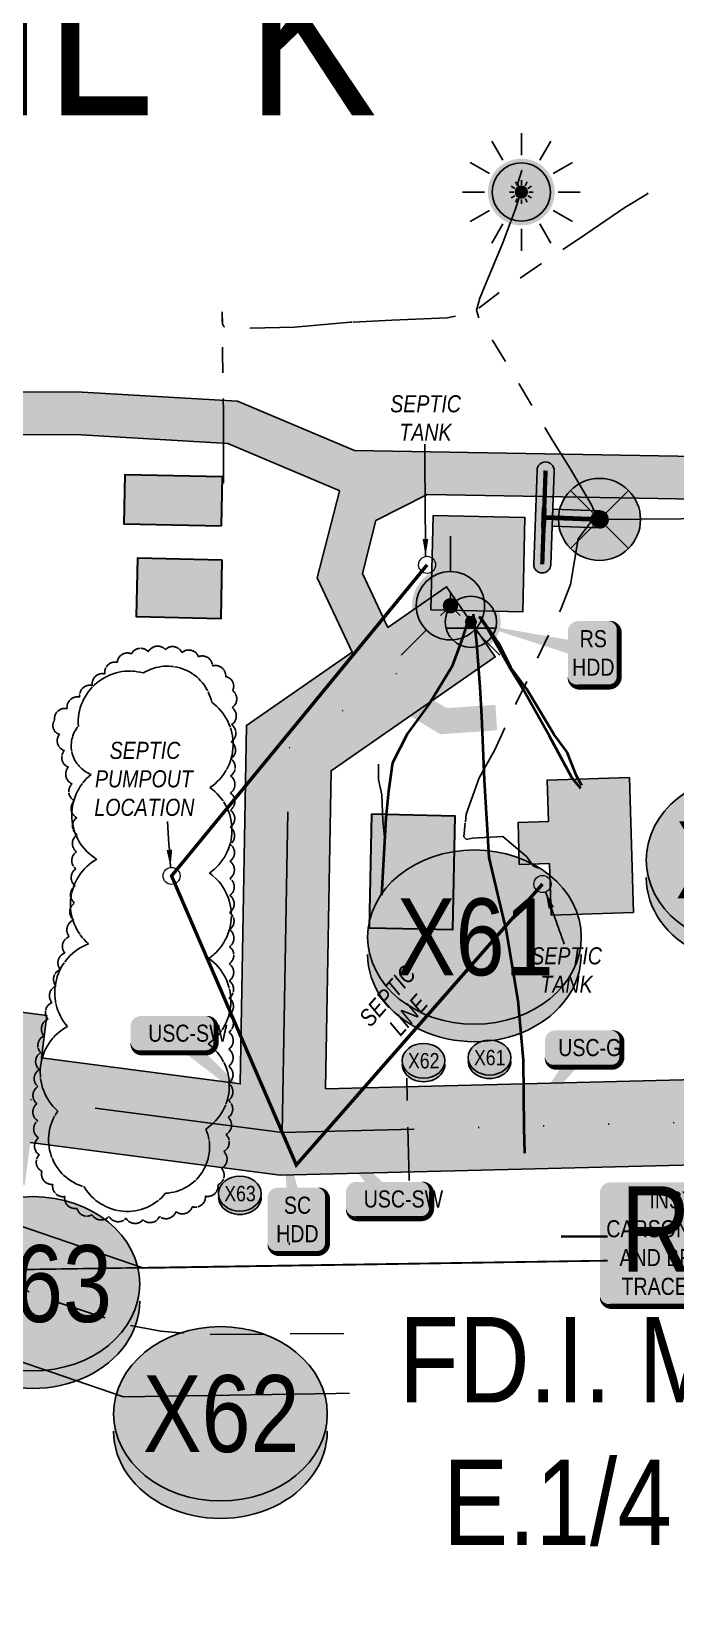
# Model space of a CAD drawing. Extents: x 88833 to 97610, y 5963373 to 5974710.
# Drawn here: x 93841.7 to 93916.9, y 5967470.9 to 5967656.4 of the extents above; entities that cross this region are included whole.
import ezdxf
from ezdxf.enums import TextEntityAlignment as Align

# ---------------------------------------------------------------- set-up
doc = ezdxf.new("R2010")
doc.units = 0
doc.header["$LTSCALE"] = 5
for name, pattern in [('0', [1, 1, 0]), ('COOP2', [10, 5, -1, 0, -1, 0, -1, 0, -1, 0, -1]), ('DASHDOT', [25.4, 12.7, -6.35, 0, -6.35]), ('foc-QUARTERLINE', [33, 25, -3, 2, -3]), ('foc-TIELINE', [1.875, 1.25, -0.625]), ('POWERLINE5', [7.8, 2.4, -0.6, 0.6, -0.6, 0.6, -0.6, 2.4]), ('UG_PIPE', [1.875, 1.25, -0.625])]:
    doc.linetypes.add(name, pattern=pattern)
for name, color, linetype in [('35', 37, 'Continuous'), ('AS-PIPE-UG', 44, 'UG_PIPE'), ('AS-POWER', 104, 'foc-POWER'), ('AS-POWER-EXISTING', 72, 'POWERLINE5'), ('AS-POWER-EXISTING-PP', 72, 'Continuous'), ('AS-POWER-EXISTING-PP-1000', 72, 'Continuous'), ('AS-RESIDENCE', 14, 'Continuous'), ('AS-ROADS', 254, 'Continuous'), ('AS-SYMBOL', 7, 'Continuous'), ('AS-SYMBOL-1000', 7, 'Continuous'), ('DETAIL-T', 7, 'Continuous'), ('F-RW', 190, 'Continuous'), ('L-MON', 1, 'Continuous'), ('L-QSEC', 8, 'foc-QUARTERLINE'), ('L-TITLEDB', 4, 'Continuous'), ('P-APEX RECON PAY ITEMS-1000', 240, 'Continuous'), ('P-APEX RECON-10m BUFFER', 51, 'COOP2'), ('P-APEX RECON-URBAN', 30, 'COOP2'), ('P-APEX RECON-WORK AREA', 104, 'Continuous'), ('P-BUFFER-PURPLE', 187, 'foc-TIELINE'), ('P-CROSSINGS', 250, 'Continuous'), ('P-CROSSINGS-1000', 250, 'Continuous'), ('T-BUSH', 110, '0'), ('T-BUSH-1000', 110, '0')]:
    doc.layers.add(name, color=color, linetype=linetype)
for name, color, linetype, lineweight in [('AS-GENERAL', 48, 'Continuous', 18), ('AS-RECON EXISTING', 151, 'DASHDOT', 40), ('T-TEXT-1000', 48, 'Continuous', 18)]:
    doc.layers.add(name, color=color, linetype=linetype, lineweight=lineweight)
doc.layers.add('AS-STRUCTURE', color=7, linetype='Continuous', lineweight=30, true_color=0x595959)
doc.layers.add('AS-STRUCTURE-H', color=7, linetype='Continuous', true_color=0xa8a8a8)
doc.layers.add('P-APEX RECON-TO BE DRILLED-H', color=7, linetype='Continuous', true_color=0xffafe1)
doc.styles.add('1.8', font='ARIALN.TTF', dxfattribs={"height": 2})
doc.styles.add('100L', font='ARIALN.TTF', dxfattribs={"height": 10})
doc.styles.add('175L', font='ARIALN.TTF', dxfattribs={"height": 2})
doc.styles.add('80', font='ARIALN.TTF', dxfattribs={"height": 10})
doc.styles.add('Crossing', font='ARIALN.TTF', dxfattribs={"height": 10})
doc.styles.add('foc-LtypeFont', font='ARIALN.TTF', dxfattribs={"height": 7.35})
doc.linetypes.add('foc-POWER', pattern='A,6,-1,["P",foc-LtypeFont,S=0.2,R=0,X=-0.625,Y=-0.75],-1.24,4', length=12.24)
doc.dimstyles.new('Compass 1 000', dxfattribs={"dimtxt": 1.8, "dimasz": 2, "dimexe": 0.2, "dimexo": 0.0625, "dimgap": 0.5, "dimtad": 0, "dimtih": 1, "dimtoh": 1, "dimzin": 0, "dimdsep": 46, "dimtxsty": '1.8', "dimcen": 0.1, "dimse1": 1, "dimse2": 1, "dimclrd": 256, "dimclrt": 256, "dimaunit": 1, "dimadec": 4, "dimazin": 0, "dimtfac": 0.06, "dimtofl": 0, "dimtmove": 0, "dimatfit": 0, "dimfxl": 0.2, "dimtolj": 1, "dimtzin": 0, "dimlwd": -1, "dimarcsym": 0})

# ---------------------------------------------------------------- blocks, each defined once
blk = doc.blocks.new('lightpole')
h = blk.add_hatch(color=255)
h.dxf.hatch_style = 1
h.paths.add_polyline_path([(-0.782, 0, 1), (0.782, 0, 1)])
h.paths.add_polyline_path([(0.682, 0, -1), (-0.682, 0, -1)], flags=16)
h = blk.add_hatch(color=13)
h.dxf.hatch_style = 1
edge = h.paths.add_edge_path()
edge.add_arc((0, 0), 0.682, 0, 360)
at = {"color": 13}
for p, q in [((-0.431, 0.746), (-0.689, 1.194)), ((0, 0.862), (0, 1.379)), ((0.431, 0.746), (0.689, 1.194)), ((-0.746, 0.431), (-1.194, 0.689)), ((0.746, 0.431), (1.194, 0.689)), ((-0.862, 0), (-1.379, 0)), ((0.862, 0), (1.379, 0)), ((-0.746, -0.431), (-1.194, -0.689)), ((0.746, -0.431), (1.194, -0.689)), ((-0.431, -0.746), (-0.689, -1.194)), ((0, -0.862), (0, -1.379)), ((0.431, -0.746), (0.689, -1.194))]:
    blk.add_line(p, q, dxfattribs=at)
blk.add_circle((0, 0), 0.682, dxfattribs=at)
blk = doc.blocks.new('POWERPOLE')
h = blk.add_hatch(color=255)
edge = h.paths.add_edge_path()
edge.add_arc((0, 0), 0.96, 0, 360)
at = {"linetype": 'Continuous'}
for p, q in [((0.679, -0.679), (-0.679, 0.679)), ((-0.679, -0.679), (0.679, 0.679))]:
    blk.add_line(p, q, dxfattribs=at)
blk.add_circle((0, 0), 0.96, dxfattribs=at)
blk = doc.blocks.new('*U783')
h = blk.add_hatch(color=255)
h.dxf.hatch_style = 1
edge = h.paths.add_edge_path()
edge.add_arc((0.039, 1.099), 0.2, -2.0265, 177.9735, ccw=False)
edge.add_line((0.239, 1.092), (0.193, -0.207))
edge.add_line((0.193, -0.207), (0.161, -1.106))
edge.add_arc((-0.039, -1.099), 0.2, 177.9735, 357.9735, ccw=False)
edge.add_line((-0.239, -1.092), (-0.161, 1.106))
h = blk.add_hatch(color=255)
h.dxf.hatch_style = 1
edge = h.paths.add_edge_path()
edge.add_arc((1.301, -0.046), 0.2, -92.0265, 87.9735, ccw=False)
edge.add_line((1.294, -0.246), (0.193, -0.207))
edge.add_line((0.193, -0.207), (0.207, 0.193))
edge.add_line((0.207, 0.193), (1.308, 0.154))
at = {"color": 255}
blk.add_lwpolyline([(-0.161, 1.106, -1), (0.239, 1.092), (0.193, -0.207), (0.161, -1.106, -1), (-0.239, -1.092)], format="xyb", close=True, dxfattribs=at)
at = {"color": 72, "const_width": 0.1, "flags": 128}
for points in [[(0.039, 1.099), (-0.039, -1.099)], [(1.301, -0.046), (0, 0)]]:
    blk.add_lwpolyline(points, dxfattribs=at)
at = {"color": 255, "flags": 128}
blk.add_lwpolyline([(1.308, 0.154, -1), (1.294, -0.246), (0.193, -0.207), (0.207, 0.193)], format="xyb", close=True, dxfattribs=at)
blk = doc.blocks.new('WAT')
h = blk.add_hatch(color=255)
h.dxf.hatch_style = 1
edge = h.paths.add_edge_path()
edge.add_arc((0, 0), 0.9, 0, 360)
at = {"color": 170}
for p, q in [((0, 0.816), (0, 1.633)), ((-0.577, -0.577), (-1.155, -1.155)), ((0.577, -0.577), (1.155, -1.155))]:
    blk.add_line(p, q, dxfattribs=at)
blk.add_circle((0, 0), 0.8, dxfattribs=at)
blk = doc.blocks.new('*U786')
h = blk.add_hatch(color=255)
h.dxf.hatch_style = 1
edge = h.paths.add_edge_path()
edge.add_arc((0.04, 1.1), 0.2, -2.0265, 177.9735, ccw=False)
edge.add_line((0.24, 1.09), (0.19, -0.21))
edge.add_line((0.19, -0.21), (0.16, -1.11))
edge.add_arc((-0.04, -1.1), 0.2, 177.9735, 357.9735, ccw=False)
edge.add_line((-0.24, -1.09), (-0.16, 1.11))
h = blk.add_hatch(color=255)
h.dxf.hatch_style = 1
edge = h.paths.add_edge_path()
edge.add_arc((6.51, -0.23), 0.2, -92.0265, 87.9735, ccw=False)
edge.add_line((6.5, -0.43), (0.19, -0.21))
edge.add_line((0.19, -0.21), (0.21, 0.19))
edge.add_line((0.21, 0.19), (6.51, -0.03))
at = {"color": 255}
blk.add_lwpolyline([(-0.16, 1.11, -1), (0.24, 1.09), (0.19, -0.21), (0.16, -1.11, -1), (-0.24, -1.09)], format="xyb", close=True, dxfattribs=at)
at = {"color": 72, "const_width": 0.1, "flags": 128}
for points in [[(0.04, 1.1), (-0.04, -1.1)], [(6.51, -0.23), (0, 0)]]:
    blk.add_lwpolyline(points, dxfattribs=at)
at = {"color": 255, "flags": 128}
blk.add_lwpolyline([(6.51, -0.03, -1), (6.5, -0.43), (0.19, -0.21), (0.21, 0.19)], format="xyb", close=True, dxfattribs=at)
blk = doc.blocks.new('*U792')
at = {"true_color": 0xffffa8}
h = blk.add_hatch(color=51, dxfattribs=at)
edge = h.paths.add_edge_path()
edge.add_line((-16.5, -11.5), (16.5, -11.5))
edge.add_arc((16.5, -5.5), 6, 270, 360)
edge.add_line((22.5, -5.5), (22.5, 4))
edge.add_arc((16.5, 4), 6, 0, 90)
edge.add_line((16.5, 10), (-16.5, 10))
edge.add_arc((-16.5, 4), 6, 90, 180)
edge.add_line((-22.5, 4), (-22.5, -5.5))
edge.add_arc((-16.5, -5.5), 6, 180, 270)
at = {"color": 240, "flags": 128}
blk.add_lwpolyline([(-16.5, -11.5, 3, 3, 0), (16.5, -11.5, 3, 3, 0.414214), (22.5, -5.5, 3, 3, 0), (22.5, 4, 3, 0, 0.414214), (16.5, 10, 0, 0, 0), (-16.5, 10, 0, 0, 0.414214), (-22.5, 4, 0, 0, 0), (-22.5, -5.5, 0, 3, 0.414214)], format="xyseb", close=True, dxfattribs=at)
for points in [[(-34.82, -46, 0, 10, 0), (0, 0, 5, 5, 0)], [(-1, -11.44, 0, 10, 0), (0, 0, 5, 5, 0)]]:
    blk.add_lwpolyline(points, format="xyseb", dxfattribs=at)
at = {"color": 4, "style": '80'}
blk.add_attdef('OTHER_001', (-14.7, -5), '', height=10, dxfattribs=at)
blk = doc.blocks.new('*U793')
at = {"true_color": 0xffffa8}
h = blk.add_hatch(color=51, dxfattribs=at)
edge = h.paths.add_edge_path()
edge.add_line((-19, -11.5), (19, -11.5))
edge.add_arc((19, -5.5), 6, 270, 360)
edge.add_line((25, -5.5), (25, 4))
edge.add_arc((19, 4), 6, 0, 90)
edge.add_line((19, 10), (-19, 10))
edge.add_arc((-19, 4), 6, 90, 180)
edge.add_line((-25, 4), (-25, -5.5))
edge.add_arc((-19, -5.5), 6, 180, 270)
at = {"color": 240, "flags": 128}
for points in [[(-36.9, 39.64, 0, 10, 0), (0, 0, 5, 5, 0)], [(-1, -11.44, 0, 10, 0), (0, 0, 5, 5, 0)]]:
    blk.add_lwpolyline(points, format="xyseb", dxfattribs=at)
blk.add_lwpolyline([(-19, -11.5, 3, 3, 0), (19, -11.5, 3, 3, 0.414214), (25, -5.5, 3, 3, 0), (25, 4, 3, 0, 0.414214), (19, 10, 0, 0, 0), (-19, 10, 0, 0, 0.414214), (-25, 4, 0, 0, 0), (-25, -5.5, 0, 3, 0.414214)], format="xyseb", close=True, dxfattribs=at)
at = {"color": 4, "style": '80'}
blk.add_attdef('OTHER_001', (-14.7, -5), '', height=10, dxfattribs=at)
blk = doc.blocks.new('*U794')
at = {"true_color": 0xffffa8}
h = blk.add_hatch(color=51, dxfattribs=at)
edge = h.paths.add_edge_path()
edge.add_line((-19, -11.5), (19, -11.5))
edge.add_arc((19, -5.5), 6, 270, 360)
edge.add_line((25, -5.5), (25, 4))
edge.add_arc((19, 4), 6, 0, 90)
edge.add_line((19, 10), (-19, 10))
edge.add_arc((-19, 4), 6, 90, 180)
edge.add_line((-25, 4), (-25, -5.5))
edge.add_arc((-19, -5.5), 6, 180, 270)
at = {"color": 240, "flags": 128}
blk.add_lwpolyline([(-19, -11.5, 3, 3, 0), (19, -11.5, 3, 3, 0.414214), (25, -5.5, 3, 3, 0), (25, 4, 3, 0, 0.414214), (19, 10, 0, 0, 0), (-19, 10, 0, 0, 0.414214), (-25, 4, 0, 0, 0), (-25, -5.5, 0, 3, 0.414214)], format="xyseb", close=True, dxfattribs=at)
for points in [[(-1, -11.44, 0, 10, 0), (0, 0, 5, 5, 0)], [(61.48, -53.59, 0, 10, 0), (0, 0, 5, 5, 0)]]:
    blk.add_lwpolyline(points, format="xyseb", dxfattribs=at)
at = {"color": 4, "style": '80'}
blk.add_attdef('OTHER_001', (-14.7, -5), '', height=10, dxfattribs=at)
blk = doc.blocks.new('*U1194')
at = {"true_color": 0xffffa8}
h = blk.add_hatch(color=51, dxfattribs=at)
edge = h.paths.add_edge_path()
edge.add_line((-11.5, -20), (11.5, -20))
edge.add_arc((11.5, -14), 6, 270, 360)
edge.add_line((17.5, -14), (17.5, 12.5))
edge.add_arc((11.5, 12.5), 6, 0, 90)
edge.add_line((11.5, 18.5), (-11.5, 18.5))
edge.add_arc((-11.5, 12.5), 6, 90, 180)
edge.add_line((-17.5, 12.5), (-17.5, -14))
edge.add_arc((-11.5, -14), 6, 180, 270)
at = {"color": 240, "flags": 128}
for points in [[(-9.03, 50.86, 0, 10, 0), (0, 0, 5, 5, 0)], [(-1, -11.44, 0, 10, 0), (0, 0, 5, 5, 0)]]:
    blk.add_lwpolyline(points, format="xyseb", dxfattribs=at)
blk.add_lwpolyline([(-11.5, -20, 3, 3, 0), (11.5, -20, 3, 3, 0.414214), (17.5, -14, 3, 3, 0), (17.5, 12.5, 3, 0, 0.414214), (11.5, 18.5, 0, 0, 0), (-11.5, 18.5, 0, 0, 0.414214), (-17.5, 12.5, 0, 0, 0), (-17.5, -14, 0, 3, 0.414214)], format="xyseb", close=True, dxfattribs=at)
at = {"color": 4, "style": '80'}
blk.add_attdef('OTHER_001', (-14.7, -5), '', height=10, dxfattribs=at)
blk = doc.blocks.new('RISER')
h = blk.add_hatch(color=255)
h.dxf.hatch_style = 1
edge = h.paths.add_edge_path()
edge.add_arc((0, 0), 0.7, 0, 360)
blk.add_hatch(color=13).paths.add_polyline_path([(0.581, -0.15), (-0.581, -0.15, 0.774597)])
at = {"color": 13}
blk.add_line((-0.581, -0.15), (0.581, -0.15), dxfattribs=at)
blk.add_circle((0, 0), 0.6, dxfattribs=at)
blk = doc.blocks.new('*U807')
at = {"true_color": 0xffffa8}
h = blk.add_hatch(color=51, dxfattribs=at)
edge = h.paths.add_edge_path()
edge.add_line((-9, -20), (9, -20))
edge.add_arc((9, -14), 6, 270, 360)
edge.add_line((15, -14), (15, 12.5))
edge.add_arc((9, 12.5), 6, 0, 90)
edge.add_line((9, 18.5), (-9, 18.5))
edge.add_arc((-9, 12.5), 6, 90, 180)
edge.add_line((-15, 12.5), (-15, -14))
edge.add_arc((-9, -14), 6, 180, 270)
at = {"color": 240, "flags": 128}
for points in [[(-68.97, 17, 0, 10, 0), (0, 0, 5, 5, 0)], [(-1, -11.44, 0, 10, 0), (0, 0, 5, 5, 0)]]:
    blk.add_lwpolyline(points, format="xyseb", dxfattribs=at)
blk.add_lwpolyline([(-9, -20, 3, 3, 0), (9, -20, 3, 3, 0.414214), (15, -14, 3, 3, 0), (15, 12.5, 3, 0, 0.414214), (9, 18.5, 0, 0, 0), (-9, 18.5, 0, 0, 0.414214), (-15, 12.5, 0, 0, 0), (-15, -14, 0, 3, 0.414214)], format="xyseb", close=True, dxfattribs=at)
at = {"color": 4, "style": '80'}
blk.add_attdef('OTHER_001', (-14.7, -5), '', height=10, dxfattribs=at)
blk = doc.blocks.new('xing2')
h = blk.add_hatch(color=50)
h.dxf.hatch_style = 1
edge = h.paths.add_edge_path()
edge.add_ellipse((0, 0), major_axis=(-12.5, 0), ratio=0.816297, start_angle=0, end_angle=360)
h = blk.add_hatch(color=250)
h.dxf.hatch_style = 1
edge = h.paths.add_edge_path()
edge.add_ellipse((0, -2.05), major_axis=(-12.5, 0), ratio=0.816297, start_angle=0, end_angle=180)
edge.add_line((12.5, -2.05), (12.5, 0))
edge.add_ellipse((0, 0), major_axis=(-12.5, 0), ratio=0.816297, start_angle=0, end_angle=180, ccw=False)
edge.add_line((-12.5, 0), (-12.5, -2.05))
at = {"color": 250}
blk.add_ellipse((0, 0), major_axis=(-12.5, 0), ratio=0.816297, dxfattribs=at)
blk.add_ellipse((0, -2.05), major_axis=(-12.5, 0), ratio=0.816297, start_param=0, end_param=3.141593, dxfattribs=at)
at = {"color": 250, "style": 'Crossing'}
blk.add_attdef('CROSSING', text='', height=9, dxfattribs=at).set_placement((0.09, 0.02), align=Align.MIDDLE_CENTER)
at = {"color": 250, "style": 'Crossing', "flags": 1}
for tag, p in [('OWNER', (0.09, -12.49)), ('DESCRIPTION', (0.09, -25.77)), ('LOCATION', (0.09, -39.3)), ('DWG_REF', (0.09, -52.84))]:
    blk.add_attdef(tag, text='', height=9, dxfattribs=at).set_placement(p, align=Align.MIDDLE_CENTER)
blk = doc.blocks.new('*U1311')
at = {"true_color": 0xffffa8}
h = blk.add_hatch(color=51, dxfattribs=at)
edge = h.paths.add_edge_path()
edge.add_line((-46.5, -37), (46.5, -37))
edge.add_arc((46.5, -31), 6, 270, 360)
edge.add_line((52.5, -31), (52.5, 29.5))
edge.add_arc((46.5, 29.5), 6, 0, 90)
edge.add_line((46.5, 35.5), (-46.5, 35.5))
edge.add_arc((-46.5, 29.5), 6, 90, 180)
edge.add_line((-52.5, 29.5), (-52.5, -31))
edge.add_arc((-46.5, -31), 6, 180, 270)
at = {"color": 240, "flags": 128}
for points in [[(116.97, 74.28, 0, 10, 0), (0, 0, 5, 5, 0)], [(-1, -11.44, 0, 10, 0), (0, 0, 5, 5, 0)]]:
    blk.add_lwpolyline(points, format="xyseb", dxfattribs=at)
blk.add_lwpolyline([(-46.5, -37, 3, 3, 0), (46.5, -37, 3, 3, 0.414214), (52.5, -31, 3, 3, 0), (52.5, 29.5, 3, 0, 0.414214), (46.5, 35.5, 0, 0, 0), (-46.5, 35.5, 0, 0, 0.414214), (-52.5, 29.5, 0, 0, 0), (-52.5, -31, 0, 3, 0.414214)], format="xyseb", close=True, dxfattribs=at)
at = {"color": 4, "style": '80'}
blk.add_attdef('OTHER_001', (-14.7, -5), '', height=10, dxfattribs=at)

msp = doc.modelspace()

# ---------------------------------------------------------------- hatches: boundary and pattern name
at = {"layer": 'AS-STRUCTURE-H'}
h = msp.add_hatch(color=256, dxfattribs=at)
h.dxf.hatch_style = 1
h.paths.add_polyline_path([(93863.857, 5967598.544), (93863.98, 5967604.27), (93852.556, 5967604.516), (93852.433, 5967598.789)])
h = msp.add_hatch(color=256, dxfattribs=at)
h.dxf.hatch_style = 1
h.paths.add_polyline_path([(93888.592, 5967599.77), (93888.355, 5967588.733), (93899.103, 5967588.502), (93899.341, 5967599.539)])
h = msp.add_hatch(color=256, dxfattribs=at)
h.dxf.hatch_style = 1
h.paths.add_polyline_path([(93863.916, 5967594.582), (93863.768, 5967587.689), (93853.917, 5967587.901), (93854.065, 5967594.794)])
h = msp.add_hatch(color=256, dxfattribs=at)
h.dxf.hatch_style = 1
h.paths.add_polyline_path([(93902.226, 5967559.036), (93898.682, 5967558.931), (93898.535, 5967563.858), (93902.08, 5967563.963), (93901.935, 5967568.81), (93911.556, 5967569.097), (93912.027, 5967553.303), (93902.406, 5967553.016)])
h = msp.add_hatch(color=256, dxfattribs=at)
h.dxf.hatch_style = 1
h.paths.add_polyline_path([(93881.394, 5967564.802), (93881.109, 5967551.537), (93890.905, 5967551.327), (93891.19, 5967564.591)])
at = {"layer": 'P-APEX RECON-10m BUFFER', "transparency": 33554687}
h = msp.add_hatch(color=256, dxfattribs=at)
h.dxf.hatch_style = 1
h.paths.add_polyline_path([(93877.713, 5967602.649), (93864.591, 5967608.194), (93847.431, 5967609.198), (93752.646, 5967609.23), (93747.467, 5967606.677), (93745.822, 5967601.701), (93744.841, 5967539.569), (93807.596, 5967540.907), (93822.985, 5967538.893), (93823.634, 5967543.847), (93843.449, 5967541.254), (93842.8, 5967536.3), (93866.052, 5967533.258), (93866.781, 5967575.194), (93879.154, 5967583.776), (93875.052, 5967592.48), (93877.642, 5967602.613)], flags=16)
h.paths.add_polyline_path([(93119.569, 5968305.132), (93119.721, 5968304.713), (93124.246, 5968091.978), (93128.611, 5968083.49), (93124.168, 5968081.205), (93133.308, 5968063.434), (93137.751, 5968065.719), (93153.868, 5968034.379), (93149.426, 5968032.094), (93154.066, 5968023.071), (93145.409, 5967999.249), (93137.58, 5967999.101), (93137.668, 5967994.425), (93123.719, 5967994.161), (93123.938, 5967984.172), (93137.857, 5967984.434), (93137.957, 5967979.121), (93138.095, 5967979.123), (93127.231, 5967949.231), (93135.289, 5967558.547), (93140.464, 5967549.613), (93149.36, 5967545.009), (93471.106, 5967549.964), (93536.241, 5967525.126), (93807.051, 5967530.901), (93821.689, 5967528.986), (93821.04, 5967524.032), (93840.856, 5967521.439), (93841.504, 5967526.393), (93870.705, 5967522.571), (93941.225, 5967524.346), (93941.012, 5967534.336), (93876.036, 5967532.701), (93876.682, 5967569.901), (93895.868, 5967583.209), (93890.173, 5967591.419), (93883.317, 5967586.663), (93880.338, 5967592.985), (93881.921, 5967599.179), (93887.919, 5967602.213), (93939.581, 5967601.321), (93939.474, 5967606.32), (93879.407, 5967607.357), (93865.743, 5967613.131), (93847.578, 5967614.194), (93751.483, 5967614.227), (93743.381, 5967610.233), (93740.839, 5967602.543), (93739.843, 5967539.463), (93537.978, 5967535.158), (93472.872, 5967559.985), (93151.72, 5967555.038), (93147.648, 5967557.146), (93145.226, 5967561.327), (93137.26, 5967947.572), (93148.799, 5967979.325), (93157.938, 5967979.498), (93157.561, 5967999.478), (93156.113, 5967999.451), (93162.197, 5968016.19), (93176.337, 5968023.462), (93167.197, 5968041.234), (93162.754, 5968038.949), (93146.637, 5968070.289), (93151.08, 5968072.573), (93141.94, 5968090.345), (93137.497, 5968088.06), (93134.187, 5968094.497), (93129.703, 5968305.275)])
at = {"layer": 'P-APEX RECON-TO BE DRILLED-H', "transparency": 33554687}
h = msp.add_hatch(color=256, dxfattribs=at)
h.dxf.hatch_style = 1
h.paths.add_polyline_path([(93833.71, 5967527.413), (93835.006, 5967537.32), (93866.052, 5967533.258), (93866.781, 5967575.194), (93890.173, 5967591.419), (93895.868, 5967583.209), (93876.682, 5967569.901), (93876.036, 5967532.701), (93986.675, 5967535.484), (93986.81, 5967530.155), (93986.927, 5967525.496), (93870.705, 5967522.571)], flags=17)

# ---------------------------------------------------------------- linework, layer by layer
at = {"layer": 'AS-GENERAL', "const_width": 0.4}
msp.add_lwpolyline([(93901.396, 5967556.645), (93872.607, 5967523.78), (93858.021, 5967557.595), (93887.9, 5967593.983)], dxfattribs=at)
at = {"layer": 'AS-GENERAL'}
for centre in [(93887.9, 5967593.983), (93858.021, 5967557.595), (93901.396, 5967556.645)]:
    msp.add_circle(centre, 0.999, dxfattribs=at)
at = {"layer": 'AS-PIPE-UG', "flags": 128}
msp.add_lwpolyline([(93835.615, 5967511.338), (93838.441, 5967510.05), (93844.143, 5967507.898), (93848.885, 5967506.333), (93852.879, 5967505.052), (93856.778, 5967504.335), (93861.272, 5967503.93), (93902.086, 5967504.237), (93916.214, 5967504.651), (93929.817, 5967505.228), (93946.413, 5967505.134), (93967.297, 5967505.992), (93978.206, 5967506.091), (93995.714, 5967506.845), (94013.874, 5967507.394), (94032.722, 5967507.842), (94056.229, 5967508.123), (94072.837, 5967508.591), (94091.605, 5967509.48), (94103.164, 5967510.203), (94123.002, 5967510.727), (94130.268, 5967510.77), (94136.951, 5967510.131), (94152.294, 5967510.731), (94165.111, 5967511.041), (94177.444, 5967511.031), (94191.664, 5967511.291), (94205.727, 5967511.581), (94216.529, 5967512.198), (94233.9, 5967512.481), (94233.89, 5967512.494)], dxfattribs=at)
at = {"layer": 'AS-POWER', "flags": 128}
for points in [[(93898.945, 5967640.157), (93898.975, 5967640.132), (93898.454, 5967638.54), (93898.947, 5967637.614)], [(93908.06, 5967599.3), (93960.279, 5967599.739)]]:
    msp.add_lwpolyline(points, dxfattribs=at)
at = {"layer": 'AS-POWER-EXISTING', "flags": 128}
for points in [[(93913.709, 5967637.523), (93913.682, 5967637.371), (93911.016, 5967635.778), (93905.623, 5967632.101), (93901.584, 5967629.435), (93896.785, 5967626.183), (93893.038, 5967623.286), (93892.086, 5967623.273), (93890.253, 5967622.874), (93883.785, 5967622.625), (93878.936, 5967622.36), (93872.409, 5967621.8), (93865.496, 5967621.651), (93864.478, 5967621.706), (93864.164, 5967621.834), (93863.959, 5967622.141), (93863.93, 5967623.582), (93863.966, 5967618.731), (93864.015, 5967615.44), (93864.091, 5967612.005), (93864.087, 5967603.553)], [(93907.7, 5967599.68), (93907.135, 5967601.016), (93904.632, 5967605.271), (93902.532, 5967608.601), (93897.981, 5967616.274), (93895.57, 5967620.182), (93894.064, 5967622.471), (93893.664, 5967623.798), (93894.055, 5967625.178), (93895.066, 5967627.648), (93896.74, 5967631.667), (93898.243, 5967635.629), (93898.862, 5967637.532)], [(93907.437, 5967599.521), (93905.55, 5967597.035), (93904.663, 5967591.69), (93903.485, 5967588.681), (93902.189, 5967586.01), (93900.192, 5967581.693), (93897.827, 5967576.741), (93895.82, 5967572.33), (93893.971, 5967569.066), (93892.46, 5967564.807), (93892.201, 5967562.163), (93892.494, 5967561.867), (93893.182, 5967562.004), (93896.742, 5967562.211), (93899.513, 5967559.869), (93900.359, 5967558.744), (93902.039, 5967558.013), (93903.065, 5967557.582)], [(93882.911, 5967562.08), (93882.708, 5967564.09), (93882.596, 5967567.07), (93882.234, 5967568.858), (93882.211, 5967570.668)]]:
    msp.add_lwpolyline(points, dxfattribs=at)
at = {"layer": 'AS-RECON EXISTING', "color": 240, "flags": 128}
for points in [[(93892.843, 5967588.005), (93891.977, 5967585.196), (93890.793, 5967582.071), (93888.186, 5967577.782), (93885.627, 5967574.264), (93883.845, 5967570.828), (93883.4, 5967567.506), (93883.081, 5967564.381), (93882.56, 5967555.36)], [(93905.86, 5967567.826), (93904.88, 5967569.018), (93902.206, 5967573.94), (93899.109, 5967579.472), (93897.463, 5967582.142), (93894.851, 5967586.689), (93893.99, 5967587.94)], [(93905.992, 5967568.155), (93905.386, 5967569.317), (93904.265, 5967572.088), (93902.701, 5967574.186), (93899.571, 5967579.424), (93897.709, 5967581.978), (93896.295, 5967584.832), (93894.131, 5967587.904)]]:
    msp.add_lwpolyline(points, dxfattribs=at)
at = {"layer": 'AS-RECON EXISTING', "flags": 128}
for points in [[(93893.302, 5967588.207), (93893.3, 5967588.21), (93893.682, 5967584.816), (93894.067, 5967579.666), (93894.249, 5967576.255), (93894.558, 5967568.812), (93895.116, 5967559.747), (93897.161, 5967551.154), (93898.495, 5967543.013), (93899.127, 5967536.026), (93899.215, 5967528.104), (93899.406, 5967521.809), (93899.956, 5967515.293)], [(94093.886, 5967522.2), (94090.077, 5967522.032), (94087.474, 5967521.827), (94078.478, 5967521.698), (94063.226, 5967521.268), (94047.307, 5967520.475), (94030.254, 5967520.049), (94014.706, 5967519.753), (94001.924, 5967519.504), (93984.156, 5967518.999), (93976.811, 5967518.731), (93957.977, 5967518.3), (93952.278, 5967517.312), (93941.841, 5967516.214), (93941.853, 5967516.178), (93936.105, 5967516.399), (93930.253, 5967516.296), (93917.559, 5967515.7), (93912.233, 5967515.407), (93893.161, 5967515.365), (93876.801, 5967514.735), (93851.971, 5967513.899), (93834.791, 5967513.469), (93825.744, 5967513.105), (93812.385, 5967512.715), (93794.643, 5967512.377), (93782.315, 5967512.056), (93771.993, 5967511.794), (93759.469, 5967511.621), (93747.999, 5967511.311), (93730.681, 5967510.641), (93718.2, 5967510.224), (93701.88, 5967509.982), (93685.138, 5967509.568), (93667.644, 5967509.151), (93638.455, 5967507.799), (93621.483, 5967507.712), (93603.622, 5967507.291), (93588.946, 5967506.918), (93571.407, 5967506.18), (93554.389, 5967505.853), (93534.71, 5967505.399), (93511.956, 5967504.786), (93498.936, 5967504.34), (93483.98, 5967503.638), (93477.102, 5967503.181), (93465.769, 5967502.858), (93447.105, 5967502.276), (93431.474, 5967502.293), (93412.332, 5967502.143), (93394.886, 5967501.099), (93371.013, 5967501.086), (93356.81, 5967500.652), (93345.047, 5967500.685), (93322.74, 5967499.925), (93299.972, 5967499.453), (93285.895, 5967499.292), (93266.984, 5967499.297), (93250.596, 5967499.582), (93228.71, 5967499.876), (93209.405, 5967499.828), (93194.999, 5967500.25), (93183.156, 5967500.171), (93169.971, 5967500.171), (93154.438, 5967500.105), (93142.55, 5967500.395), (93139.682, 5967500.723), (93136.212, 5967501.984), (93134.882, 5967502.969)]]:
    msp.add_lwpolyline(points, dxfattribs=at)
at = {"layer": 'AS-RESIDENCE'}
for points in [[(93888.592, 5967599.77), (93888.355, 5967588.733), (93899.103, 5967588.502), (93899.341, 5967599.539)], [(93902.226, 5967559.036), (93898.682, 5967558.931), (93898.535, 5967563.858), (93902.08, 5967563.963), (93901.935, 5967568.81), (93911.556, 5967569.097), (93912.027, 5967553.303), (93902.406, 5967553.016)]]:
    msp.add_lwpolyline(points, close=True, dxfattribs=at)
at = {"layer": 'AS-ROADS', "const_width": 2.998}
for points in [[(93742.282, 5967535.765), (93743.331, 5967602.122), (93745.424, 5967608.455), (93752.065, 5967611.728), (93847.505, 5967611.696), (93865.167, 5967610.662), (93878.88, 5967604.868), (93948.859, 5967603.66)], [(93887.131, 5967604.614), (93879.781, 5967600.896), (93877.695, 5967592.733), (93884.081, 5967579.183), (93889.804, 5967575.698), (93895.992, 5967576.116)]]:
    msp.add_lwpolyline(points, dxfattribs=at)
at = {"layer": 'AS-STRUCTURE'}
for points in [[(93863.857, 5967598.544), (93863.98, 5967604.27), (93852.556, 5967604.516), (93852.433, 5967598.789)], [(93863.916, 5967594.582), (93863.768, 5967587.689), (93853.917, 5967587.901), (93854.065, 5967594.794)], [(93881.394, 5967564.802), (93881.109, 5967551.537), (93890.905, 5967551.327), (93891.19, 5967564.591)]]:
    msp.add_lwpolyline(points, close=True, dxfattribs=at)
at = {"layer": 'F-RW', "flags": 128}
msp.add_lwpolyline([(92985.882, 5967398.357), (93135.075, 5967483.639), (93165.618, 5967501.098), (93384.564, 5967504.459), (93421.009, 5967530.372), (93475.794, 5967524.741), (93526.229, 5967506.859), (93805.226, 5967512.809), (93810.369, 5967511.049), (93852.394, 5967496.665), (93941.851, 5967498.069), (93941.537, 5967513.052), (93854.783, 5967511.689), (93807.57, 5967527.85), (93528.636, 5967521.896), (93479.097, 5967539.459), (93416.922, 5967545.848), (93379.731, 5967519.43), (93161.486, 5967516.037), (93134.723, 5967500.73), (92963.236, 5967402.672), (92954.847, 5967397.876)], dxfattribs=at)
at = {"layer": 'L-QSEC', "flags": 128}
msp.add_lwpolyline([(92327.615, 5967488.086), (93941.465, 5967513.102)], dxfattribs=at)
at = {"layer": 'L-TITLEDB', "flags": 128}
msp.add_lwpolyline([(93850.114, 5967109.768), (93950.023, 5967111.367), (93941.537, 5967513.052), (93134.723, 5967500.73), (93136.867, 5967400.698)], dxfattribs=at)
at = {"layer": 'P-APEX RECON-URBAN', "ltscale": 1.5, "flags": 128}
for points in [[(89862.314, 5969420.078), (89867.21, 5969428.525), (89870.142, 5969432.838), (89871.234, 5969440.262), (89870.986, 5969451.312), (89869.214, 5969465.882), (89874.382, 5969505.038), (89878.807, 5969544.864), (89884.151, 5969585.191), (89892.206, 5969617.101), (89902.642, 5969647.039), (89920.512, 5969655.252), (90029.926, 5969662.38), (90138.481, 5969668.858), (90357.817, 5969689.033), (90562.775, 5969696.814), (90589.96, 5969720.186), (90720.273, 5969722.879), (90776.006, 5969735.867), (91186.503, 5969696.002), (91462.207, 5969691.78), (92125.726, 5969704.862), (92128.773, 5969486.17), (92217.364, 5969300.618), (92221.268, 5969073.304), (93093.277, 5969087.636), (93106.741, 5968355.069), (93124.698, 5968305.644), (93129.217, 5968093.237), (93161.833, 5968029.817), (93132.245, 5967948.401), (93140.258, 5967559.937), (93144.056, 5967553.379), (93150.54, 5967550.023), (93471.989, 5967554.975), (93537.11, 5967530.142), (93807.323, 5967535.904), (93870.968, 5967527.576), (94192.337, 5967535.661), (94197.923, 5967257.788), (94078.168, 5967114.695), (94085.554, 5966738.872), (94086.156, 5966675.15), (93941.517, 5966671.159), (93944.01, 5966553.478), (93958.044, 5965888.32), (93972.598, 5965166.717), (93975.555, 5965146.731), (93977.138, 5965068.998), (93975.008, 5965048.86), (93989.037, 5964391.951), (94052.05, 5964393.271), (94345.155, 5964399.496), (94346.843, 5964325.417), (94351.149, 5964301.36), (94401.947, 5964302.5), (94446.672, 5964297.431), (95465.604, 5964319.323)], [(93870.95, 5967527.596), (93871.732, 5967572.548), (93893.021, 5967587.314)]]:
    msp.add_lwpolyline(points, dxfattribs=at)
at = {"layer": 'P-APEX RECON-WORK AREA', "flags": 128}
msp.add_lwpolyline([(93841.504, 5967526.393), (93870.705, 5967522.571), (93941.225, 5967524.346), (93941.012, 5967534.336), (93876.036, 5967532.701), (93876.682, 5967569.901), (93895.868, 5967583.209), (93890.173, 5967591.419), (93883.317, 5967586.663), (93880.338, 5967592.985), (93881.921, 5967599.179), (93887.919, 5967602.213), (93939.581, 5967601.321), (93939.474, 5967606.32), (93879.407, 5967607.357), (93865.743, 5967613.131), (93847.578, 5967614.194), (93751.483, 5967614.227)], dxfattribs=at)
msp.add_lwpolyline([(93877.713, 5967602.649), (93864.591, 5967608.194), (93847.431, 5967609.198), (93752.646, 5967609.23), (93747.467, 5967606.677), (93745.822, 5967601.701), (93744.841, 5967539.569), (93807.596, 5967540.907), (93822.985, 5967538.893), (93823.634, 5967543.847), (93843.449, 5967541.254), (93842.8, 5967536.3), (93866.052, 5967533.258), (93866.781, 5967575.194), (93879.154, 5967583.776), (93875.052, 5967592.48), (93877.642, 5967602.613)], close=True, dxfattribs=at)
at = {"layer": 'P-BUFFER-PURPLE'}
msp.add_line((93885.822, 5967521.952), (93885.521, 5967533.939), dxfattribs=at)
at = {"layer": 'T-BUSH', "flags": 128}
msp.add_lwpolyline([(93847.119, 5967575.112, -0.5205671), (93854.718, 5967581.334, -0.5205671), (93862.716, 5967577.915, -0.5205671), (93862.512, 5967567.925, -0.5205671), (93862.446, 5967557.933, -0.5205671), (93862.379, 5967547.942, -0.5205671), (93862.312, 5967537.95, -0.5205671), (93862.039, 5967527.972, -0.5205671), (93857.329, 5967520.466, -0.5205671), (93847.81, 5967521.217, -0.5205671), (93844.714, 5967530.083, -0.5205671), (93845.834, 5967539.972, -0.5205671), (93848.312, 5967549.65, -0.5205671), (93849.274, 5967559.545, -0.5205671), (93848.625, 5967569.475, -0.5205671)], format="xyb", close=True, dxfattribs=at)
at = {"layer": 'T-BUSH-1000', "flags": 128}
msp.add_lwpolyline([(93844.339, 5967575.808, -0.5205671), (93845.807, 5967577.164, -0.5205671), (93847.275, 5967578.52, -0.5205671), (93848.743, 5967579.876, -0.5205671), (93850.211, 5967581.232, -0.5205671), (93851.679, 5967582.588, -0.5205671), (93853.318, 5967583.576, -0.5205671), (93855.301, 5967583.824, -0.5205671), (93857.284, 5967584.071, -0.5205671), (93859.231, 5967583.726, -0.5205671), (93861.17, 5967583.241, -0.5205671), (93862.811, 5967582.168, -0.5205671), (93864.351, 5967580.894, -0.5205671), (93865.152, 5967579.285, -0.5205671), (93865.098, 5967577.287, -0.5205671), (93865.045, 5967575.289, -0.5205671), (93865.004, 5967573.292, -0.5205671), (93864.962, 5967571.294, -0.5205671), (93864.921, 5967569.296, -0.5205671), (93864.906, 5967567.297, -0.5205671), (93864.893, 5967565.299, -0.5205671), (93864.88, 5967563.3, -0.5205671), (93864.866, 5967561.302, -0.5205671), (93864.853, 5967559.304, -0.5205671), (93864.84, 5967557.305, -0.5205671), (93864.826, 5967555.307, -0.5205671), (93864.813, 5967553.309, -0.5205671), (93864.8, 5967551.31, -0.5205671), (93864.786, 5967549.312, -0.5205671), (93864.773, 5967547.314, -0.5205671), (93864.76, 5967545.315, -0.5205671), (93864.746, 5967543.317, -0.5205671), (93864.733, 5967541.318, -0.5205671), (93864.72, 5967539.32, -0.5205671), (93864.706, 5967537.322, -0.5205671), (93864.693, 5967535.323, -0.5205671), (93864.68, 5967533.325, -0.5205671), (93864.666, 5967531.327, -0.5205671), (93864.636, 5967529.329, -0.5205671), (93864.376, 5967527.348, -0.5205671), (93864.116, 5967525.367, -0.5205671), (93863.856, 5967523.385, -0.5205671), (93863.453, 5967521.478, -0.5205671), (93861.98, 5967520.128, -0.5205671), (93860.445, 5967518.885, -0.5205671), (93858.529, 5967518.32, -0.5205671), (93856.612, 5967517.754, -0.5205671), (93854.68, 5967517.358, -0.5205671), (93852.692, 5967517.56, -0.5205671), (93850.703, 5967517.762, -0.5205671), (93848.715, 5967517.964, -0.5205671), (93846.973, 5967518.698, -0.5205671), (93845.531, 5967520.081, -0.5205671), (93844.133, 5967521.506, -0.5205671), (93842.853, 5967523.041, -0.5205671), (93842.561, 5967524.96, -0.5205671), (93842.464, 5967526.957, -0.5205671), (93842.367, 5967528.953, -0.5205671), (93842.271, 5967530.949, -0.5205671), (93842.395, 5967532.941, -0.5205671), (93842.561, 5967534.932, -0.5205671), (93842.727, 5967536.924, -0.5205671), (93843.102, 5967538.881, -0.5205671), (93843.573, 5967540.824, -0.5205671), (93844.043, 5967542.766, -0.5205671), (93844.513, 5967544.708, -0.5205671), (93845.01, 5967546.644, -0.5205671), (93845.534, 5967548.572, -0.5205671), (93846.058, 5967550.501, -0.5205671), (93846.582, 5967552.429, -0.5205671), (93846.689, 5967554.421, -0.5205671), (93846.762, 5967556.418, -0.5205671), (93846.834, 5967558.415, -0.5205671), (93846.906, 5967560.412, -0.5205671), (93846.978, 5967562.409, -0.5205671), (93846.929, 5967564.401, -0.5205671), (93846.661, 5967566.381, -0.5205671), (93846.394, 5967568.361, -0.5205671), (93845.955, 5967570.31, -0.5205671), (93845.484, 5967572.252, -0.5205671), (93844.91, 5967574.163, -0.5205671)], format="xyb", close=True, dxfattribs=at)

# ---------------------------------------------------------------- block references
at = {"layer": 'AS-POWER-EXISTING-PP', "xscale": 4.996022535000007, "yscale": 4.996022535000007, "zscale": 4.996022535000007}
msp.add_blockref('POWERPOLE', (93908.06, 5967599.3), dxfattribs=at)
at = {"layer": 'AS-POWER-EXISTING-PP-1000', "xscale": 0.9992045070000001, "yscale": 0.9992045070000001, "zscale": 0.9992045070000001}
msp.add_blockref('POWERPOLE', (93908.06, 5967599.3), dxfattribs=at)
at = {"layer": 'AS-SYMBOL', "xscale": 4.996022535000007, "yscale": 4.996022535000007, "zscale": 4.996022535000007}
for name, p in [('lightpole', (93898.92, 5967637.6)), ('*U783', (93901.56, 5967599.53)), ('WAT', (93890.63, 5967589.2)), ('RISER', (93893.021, 5967587.314))]:
    msp.add_blockref(name, p, dxfattribs=at)
at = {"layer": 'AS-SYMBOL-1000', "xscale": 0.9992045070000001, "yscale": 0.9992045070000001, "zscale": 0.9992045070000001}
for name, p in [('lightpole', (93898.92, 5967637.6)), ('*U786', (93901.56, 5967599.53)), ('WAT', (93890.63, 5967589.2)), ('RISER', (93893.021, 5967587.314))]:
    msp.add_blockref(name, p, dxfattribs=at)
at = {"layer": 'P-APEX RECON PAY ITEMS-1000'}
ref = msp.add_blockref('*U807', (93907.363, 5967583.699), dxfattribs=dict(at, xscale=0.2, yscale=0.2, zscale=0.2))
ref.add_attrib('OTHER_001', 'RS', (93905.743, 5967584.348), dxfattribs={"layer": '0', "color": 4, "height": 2, "style": '80'})
ref.add_attrib('OTHER_002', 'HDD', (93904.857, 5967581.015), dxfattribs={"layer": '0', "color": 4, "height": 2, "style": '80'})
at = {"layer": 'P-APEX RECON PAY ITEMS-1000', "xscale": 0.2, "yscale": 0.2, "zscale": 0.2}
for name, p, values in [('*U794', (93858.224, 5967539.198), {'OTHER_001': 'USC-SW'}), ('*U792', (93906.175, 5967537.511), {'OTHER_001': 'USC-G'}), ('*U793', (93883.429, 5967519.801), {'OTHER_001': 'USC-SW'})]:
    msp.add_blockref(name, p, dxfattribs=at).add_auto_attribs(values)
at = {"layer": 'P-APEX RECON PAY ITEMS-1000'}
ref = msp.add_blockref('*U1194', (93872.757, 5967517.424), dxfattribs=dict(at, xscale=0.2, yscale=0.2, zscale=0.2))
ref.add_attrib('OTHER_001', 'SC', (93871.161, 5967518.073), dxfattribs={"layer": '0', "color": 4, "height": 2, "style": '80'})
ref.add_attrib('OTHER_002', 'HDD', (93870.252, 5967514.74), dxfattribs={"layer": '0', "color": 4, "height": 2, "style": '80'})
at = {"layer": 'P-CROSSINGS', "xscale": 0.9992045070000001, "yscale": 0.9992045070000001, "zscale": 0.9992045070000001}
for p, values in [((93926.017, 5967559.454), {'CROSSING': 'X60'}), ((93893.434, 5967550.442), {'CROSSING': 'X61'}), ((93841.8, 5967509.881), {'CROSSING': 'X63'}), ((93863.734, 5967494.67), {'CROSSING': 'X62'})]:
    msp.add_blockref('xing2', p, dxfattribs=at).add_auto_attribs(values)
at = {"layer": 'P-CROSSINGS-1000', "xscale": 0.1998409014, "yscale": 0.1998409014, "zscale": 0.1998409014}
for p, values in [((93895.204, 5967536.339), {'CROSSING': 'X61'}), ((93887.49, 5967535.969), {'CROSSING': 'X62'}), ((93866.005, 5967520.427), {'CROSSING': 'X63'})]:
    msp.add_blockref('xing2', p, dxfattribs=at).add_auto_attribs(values)

# ---------------------------------------------------------------- texts
at = {"layer": 'DETAIL-T', "color": 3, "insert": (93774.779, 5967699.915), "char_height": 20, "attachment_point": 1, "style": '175L'}
msp.add_mtext_dynamic_manual_height_columns("\\pi33.111;SEE\\P\\pi1.0032;DETAIL 'K'", width=109.79621, gutter_width=55, heights=[0], dxfattribs=at)
at = {"layer": 'T-TEXT-1000', "char_height": 1.99841, "attachment_point": 1, "style": '175L'}
for s, width, insert in [('\\pi0.094407;{\\fArial Narrow|b0|i1|c0|p34;SEPTIC\\P\\pi1.1618;TANK}', 8.31332, (93883.496, 5967613.831)), ('\\pi1.84;{\\fArial Narrow|b0|i1|c0|p34;SEPTIC\\P\\pi0.12715;PUMPOUT\\P\\pi0.052856;LOCATION}', 11.80445, (93848.939, 5967573.283)), ('\\pi0.094407;{\\fArial Narrow|b0|i1|c0|p34;SEPTIC\\P\\pi1.1618;TANK}', 8.31332, (93899.989, 5967549.247))]:
    msp.add_mtext_dynamic_manual_height_columns(s, width=width, gutter_width=10, heights=[0], dxfattribs=dict(at, insert=insert))
at = {"layer": 'T-TEXT-1000', "insert": (93879.72, 5967541.05), "char_height": 1.99841, "attachment_point": 1, "rotation": 48.78234, "style": '175L'}
msp.add_mtext_dynamic_manual_height_columns('\\pi0.094407;{\\fArial Narrow|b0|i1|c0|p34;SEPTIC\\P\\pi1.5993;LINE}', width=8.31332, gutter_width=10, heights=[0], dxfattribs=at)

# ---------------------------------------------------------------- leaders
at = {"layer": 'T-TEXT-1000', "path_type": 1}
for points in [[(93887.725, 5967594.995), (93887.618, 5967608.092)], [(93857.906, 5967558.645), (93857.532, 5967563.966)], [(93901.751, 5967555.737), (93903.939, 5967549.617)]]:
    msp.add_leader(points, dimstyle='Compass 1 000', override={"dimgap": 0.5, "dimtad": 0}, dxfattribs=at)

# ---------------------------------------------------------------- next in the draw order: texts
at = {"layer": '35', "color": 3, "insert": (93918.469, 5967516.3), "char_height": 9.992, "attachment_point": 5, "style": '80', "bg_fill": 3, "box_fill_scale": 1.15, "bg_fill_color": 256, "bg_fill_transparency": 0}
msp.add_mtext('RP', dxfattribs=at)
at = {"layer": 'L-MON', "insert": (93879.865, 5967505.99), "char_height": 10, "attachment_point": 1, "style": '100L', "bg_fill": 3, "box_fill_scale": 1.1, "bg_fill_color": 256, "bg_fill_transparency": 0}
msp.add_mtext_dynamic_manual_height_columns('\\pi4.7536;FD.I. MP.\\P\\pi9.89;E.1/4 25', width=51.18608, gutter_width=50, heights=[0], dxfattribs=at)

# ---------------------------------------------------------------- next in the draw order: block references
at = {"layer": 'P-APEX RECON PAY ITEMS-1000'}
ref = msp.add_blockref('*U1311', (93918.617, 5967514.634), dxfattribs=dict(at, xscale=0.2, yscale=0.2, zscale=0.2))
ref.add_attrib('OTHER_001', 'INSTALL', (93913.903, 5967518.686), dxfattribs={"layer": '0', "color": 4, "height": 2, "style": '80'})
ref.add_attrib('OTHER_002', 'CARSONITE SIGN', (93908.856, 5967515.317), dxfattribs={"layer": '0', "color": 4, "height": 2, "style": '80'})
ref.add_attrib('OTHER_003', 'AND BRING UP', (93910.394, 5967511.949), dxfattribs={"layer": '0', "color": 4, "height": 2, "style": '80'})
ref.add_attrib('OTHER_004', 'TRACER WIRE', (93910.632, 5967508.58), dxfattribs={"layer": '0', "color": 4, "height": 2, "style": '80'})

doc.saveas('drawing.dxf')
